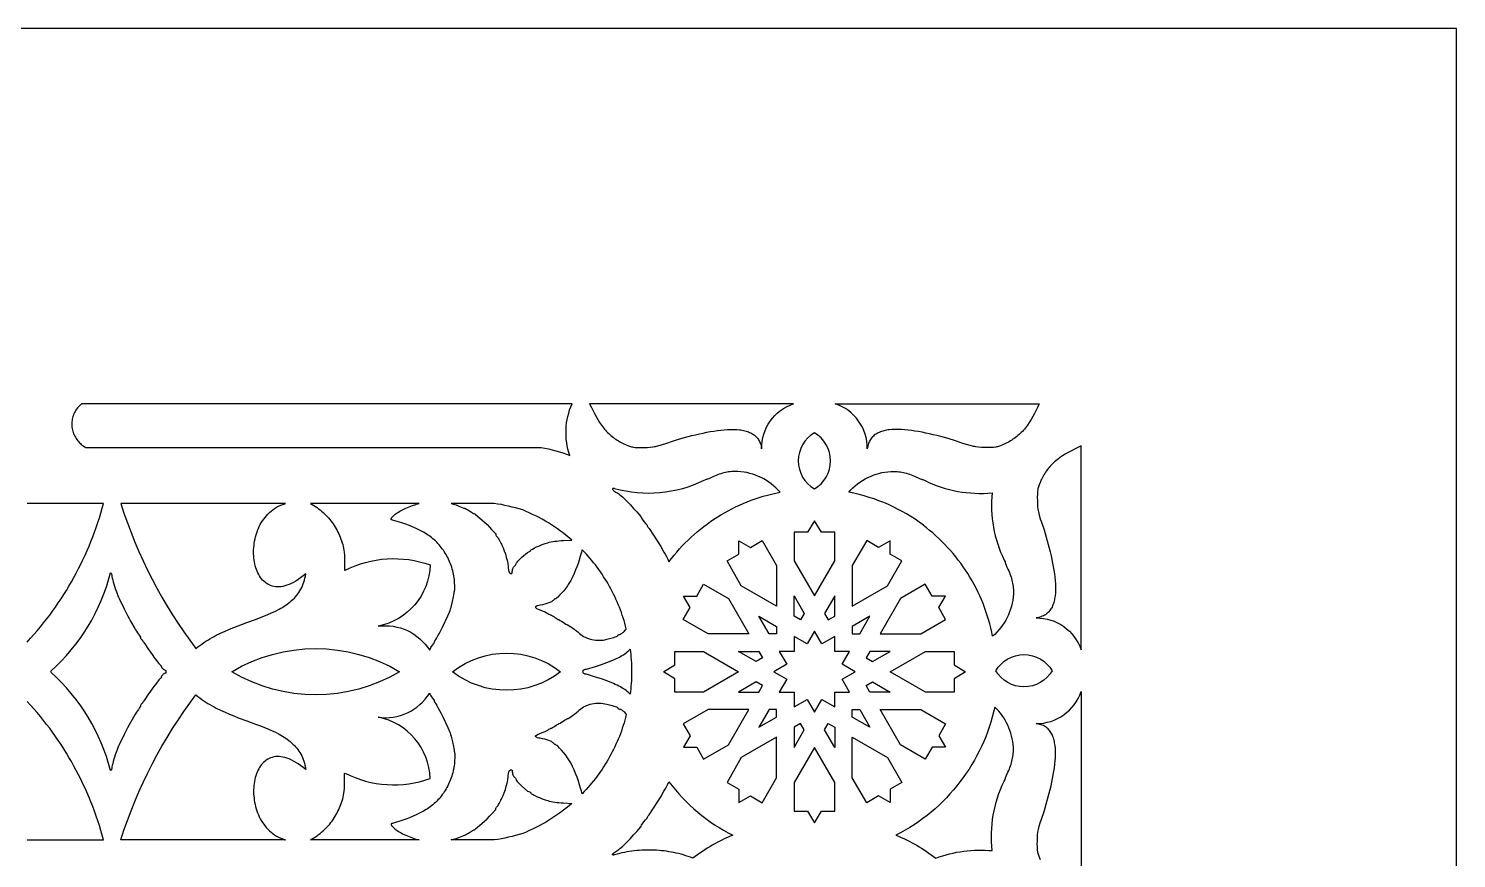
# Model space of a CAD drawing. Extents: x -580 to 993, y -400 to 388.
# Drawn here: x 313.7 to 580, y 232.7 to 387.5 of the extents above; entities that cross this region are included whole.
import ezdxf

# ---------------------------------------------------------------- set-up
doc = ezdxf.new("R2010")
doc.units = 0
doc.layers.add('LAYER_1', color=18, linetype='CONTINUOUS')

msp = doc.modelspace()

# ---------------------------------------------------------------- linework, layer by layer
at = {"layer": 'LAYER_1'}
for points in [[(-580, -387.5), (580, -387.5), (580, 387.5), (-580, 387.5)], [(323.56, 317.5), (323.35, 317.32), (323.15, 317.13), (322.97, 316.93), (322.79, 316.73), (322.64, 316.51), (322.49, 316.29), (322.36, 316.07), (322.24, 315.84), (322.13, 315.61), (322.04, 315.37), (321.96, 315.13), (321.89, 314.88), (321.84, 314.64), (321.79, 314.39), (321.77, 314.14), (321.75, 313.89), (321.75, 313.63), (321.76, 313.38), (321.78, 313.13), (321.82, 312.88), (321.86, 312.64), (321.92, 312.39), (322, 312.15), (322.08, 311.91), (322.18, 311.68), (322.29, 311.45), (322.41, 311.23), (322.55, 311.01), (322.7, 310.8), (322.85, 310.59), (323.03, 310.39), (323.21, 310.2), (323.37, 310.05), (323.52, 309.9), (323.68, 309.77), (323.84, 309.64), (324.1, 309.46), (324.21, 309.4), (324.32, 309.34), (409.31, 309.34), (409.99, 309.22), (410.67, 309.08), (411.35, 308.92), (412.02, 308.74), (412.68, 308.54), (413.34, 308.32), (413.99, 308.08), (414.63, 307.82), (414.45, 308.41), (414.29, 309.02), (414.16, 309.62), (414.06, 310.23), (413.98, 310.84), (413.94, 311.46), (413.92, 312.08), (413.93, 312.69), (413.98, 313.31), (414.04, 313.92), (414.14, 314.53), (414.27, 315.14), (414.42, 315.74), (414.6, 316.33), (414.81, 316.92), (415.05, 317.5)], [(480.57, 294.85), (479.81, 295.4), (479.04, 295.93), (478.24, 296.44), (477.43, 296.94), (476.61, 297.4), (475.77, 297.85), (474.92, 298.27), (474.05, 298.67), (473.17, 299.05), (472.28, 299.4), (471.37, 299.73), (470.46, 300.03), (469.53, 300.31), (468.58, 300.56), (467.63, 300.79), (466.67, 300.99), (467.04, 301.41), (467.44, 301.8), (467.86, 302.18), (468.29, 302.53), (468.75, 302.86), (469.21, 303.17), (469.69, 303.46), (470.19, 303.72), (470.7, 303.95), (471.22, 304.16), (471.75, 304.35), (472.29, 304.51), (472.84, 304.64), (473.39, 304.74), (473.96, 304.82), (474.53, 304.87), (474.82, 304.87), (475.11, 304.87), (475.4, 304.86), (475.69, 304.84), (475.98, 304.81), (476.27, 304.77), (476.56, 304.72), (476.85, 304.66), (477.14, 304.6), (477.43, 304.52), (477.72, 304.43), (478.01, 304.33), (478.31, 304.23), (478.6, 304.11), (478.89, 303.98), (479.18, 303.85), (479.59, 303.66), (479.96, 303.51), (480.24, 303.4), (480.34, 303.37), (480.4, 303.36), (480.47, 303.35), (480.57, 303.31), (480.88, 303.16), (481.61, 302.81), (482.36, 302.5), (483.12, 302.21), (483.88, 301.94), (484.65, 301.7), (485.43, 301.49), (486.21, 301.31), (487, 301.15), (487.79, 301.02), (488.58, 300.92), (489.38, 300.85), (490.18, 300.8), (490.98, 300.78), (491.79, 300.78), (492.59, 300.82), (493.39, 300.88), (493.32, 300.07), (493.29, 299.27), (493.28, 298.46), (493.3, 297.66), (493.34, 296.85), (493.42, 296.05), (493.52, 295.25), (493.65, 294.46), (493.8, 293.66), (493.99, 292.88), (494.2, 292.1), (494.44, 291.32), (494.7, 290.56), (494.99, 289.8), (495.31, 289.05), (495.66, 288.31), (495.81, 288), (495.85, 287.9), (495.86, 287.83), (495.87, 287.77), (495.9, 287.67), (496.01, 287.39), (496.16, 287.02), (496.35, 286.61), (496.49, 286.32), (496.61, 286.03), (496.73, 285.74), (496.83, 285.44), (496.93, 285.15), (497.02, 284.86), (497.1, 284.57), (497.16, 284.28), (497.22, 283.99), (497.27, 283.7), (497.31, 283.41), (497.34, 283.12), (497.36, 282.83), (497.37, 282.54), (497.37, 282.25), (497.37, 281.96), (497.32, 281.39), (497.24, 280.82), (497.14, 280.27), (497.01, 279.72), (496.85, 279.18), (496.66, 278.65), (496.45, 278.13), (496.22, 277.62), (495.96, 277.12), (495.67, 276.64), (495.36, 276.18), (495.03, 275.72), (494.68, 275.29), (494.3, 274.87), (493.91, 274.47), (493.49, 274.1), (493.33, 274.89), (493.15, 275.68), (492.95, 276.46), (492.73, 277.23), (492.5, 277.99), (492.25, 278.74), (491.99, 279.49), (491.7, 280.23), (491.4, 280.96), (491.09, 281.68), (490.75, 282.39), (490.41, 283.09), (490.04, 283.78), (489.67, 284.47), (489.27, 285.14), (488.86, 285.8), (488.44, 286.45), (488.01, 287.09), (487.55, 287.72), (487.09, 288.34), (486.61, 288.95), (486.12, 289.54), (485.62, 290.13), (485.1, 290.7), (484.57, 291.26), (484.03, 291.81), (483.47, 292.34), (482.91, 292.87), (482.33, 293.38), (481.74, 293.87), (481.14, 294.35), (480.53, 294.82)], [(392.51, 298.9), (392.96, 298.77), (393.44, 298.61), (393.96, 298.41), (394.55, 298.16), (394.88, 298.03), (395, 297.99), (395.07, 297.97), (395.17, 297.93), (395.36, 297.83), (395.62, 297.68), (395.92, 297.49), (396.48, 297.15), (396.66, 297.04), (396.75, 297), (396.78, 297), (396.83, 296.98), (396.91, 296.93), (397.02, 296.84), (398.22, 295.83), (398.69, 295.41), (399.19, 294.94), (399.66, 294.47), (400.05, 294.06), (400.82, 293.2), (400.82, 293.04), (400.84, 292.97), (400.88, 292.88), (400.95, 292.79), (401.04, 292.71), (401.14, 292.61), (401.25, 292.46), (401.35, 292.28), (401.45, 292.1), (401.63, 291.74), (401.78, 291.47), (401.88, 291.3), (401.98, 291.1), (402.09, 290.87), (402.19, 290.62), (402.41, 290.08), (402.61, 289.49), (402.79, 288.88), (402.94, 288.29), (403, 288), (403.05, 287.74), (403.09, 287.48), (403.12, 287.25), (403.16, 286.86), (403.22, 286.5), (403.28, 286.21), (403.31, 286.11), (403.33, 286.04), (403.4, 285.95), (403.48, 285.88), (403.56, 285.83), (403.65, 285.81), (403.73, 285.81), (403.77, 285.82), (403.8, 285.84), (403.83, 285.86), (403.85, 285.89), (403.87, 285.93), (403.87, 285.97), (403.89, 286.19), (403.92, 286.39), (403.96, 286.57), (404.01, 286.73), (404.06, 286.86), (404.12, 286.98), (404.19, 287.07), (404.27, 287.14), (404.38, 287.23), (404.47, 287.35), (404.55, 287.49), (404.6, 287.63), (404.64, 287.71), (404.71, 287.82), (404.82, 287.96), (404.96, 288.12), (405.3, 288.48), (405.69, 288.86), (406.71, 289.77), (407.01, 289.87), (407.13, 289.92), (407.23, 289.98), (407.3, 290.04), (407.32, 290.07), (407.32, 290.1), (407.33, 290.12), (407.34, 290.15), (407.41, 290.21), (407.51, 290.28), (407.64, 290.37), (408, 290.56), (408.44, 290.78), (408.95, 291), (409.48, 291.21), (410.01, 291.4), (410.5, 291.56), (410.81, 291.64), (411.13, 291.71), (411.47, 291.77), (411.82, 291.83), (412.19, 291.88), (412.58, 291.92), (413, 291.95), (413.44, 291.98), (415.02, 292.06), (414.5, 292.5), (413.97, 292.93), (413.44, 293.35), (412.9, 293.75), (412.35, 294.15), (411.79, 294.53), (411.22, 294.9), (410.65, 295.26), (410.07, 295.61), (409.49, 295.94), (408.89, 296.26), (408.3, 296.57), (407.69, 296.86), (407.08, 297.15), (406.47, 297.42), (405.84, 297.68), (405.18, 297.87), (404.52, 298.06), (403.85, 298.23), (403.19, 298.39), (402.53, 298.53), (401.86, 298.67), (401.19, 298.79), (400.52, 298.9)], [(460.25, 281.63), (464.05, 288.19), (464.05, 293.55), (461.56, 293.55), (460.25, 295.67), (458.95, 293.55), (456.46, 293.55), (456.46, 288.19)], [(453.19, 279.74), (446.62, 283.53), (443.95, 288.16), (446.15, 289.44), (446.15, 291.92), (448.31, 290.68), (450.51, 291.96), (453.19, 287.32)], [(467.32, 279.74), (473.88, 283.53), (476.56, 288.16), (474.35, 289.44), (474.35, 291.92), (472.2, 290.68), (470, 291.96), (467.32, 287.32)], [(416.92, 290.26), (416.85, 290.05), (416.78, 289.81), (416.63, 289.26), (416.45, 288.59), (416.23, 287.9), (415.99, 287.2), (415.72, 286.51), (415.43, 285.82), (415.12, 285.16), (414.8, 284.53), (414.47, 283.93), (414.35, 283.74), (414.22, 283.54), (413.88, 283.09), (413.5, 282.62), (413.11, 282.16), (412.72, 281.75), (412.38, 281.41), (412.23, 281.28), (412.11, 281.18), (412.01, 281.12), (411.97, 281.1), (411.94, 281.1), (411.86, 281.08), (411.78, 281.04), (411.71, 280.98), (411.65, 280.91), (411.6, 280.84), (411.53, 280.77), (411.43, 280.7), (411.32, 280.63), (411.19, 280.55), (411.05, 280.48), (410.72, 280.34), (410.35, 280.21), (409.94, 280.1), (409.52, 280), (409.1, 279.93), (408.83, 279.88), (408.59, 279.81), (408.49, 279.77), (408.4, 279.73), (408.33, 279.68), (408.29, 279.64), (408.25, 279.59), (408.23, 279.54), (408.24, 279.48), (408.28, 279.43), (408.34, 279.38), (408.43, 279.32), (408.73, 279.18), (409.25, 278.96), (409.49, 278.87), (409.67, 278.81), (409.84, 278.74), (410.06, 278.64), (410.29, 278.51), (410.5, 278.38), (410.7, 278.25), (410.89, 278.15), (411.04, 278.08), (411.1, 278.06), (411.14, 278.05), (411.18, 278.05), (411.24, 278.02), (411.41, 277.93), (411.63, 277.8), (411.86, 277.64), (412.1, 277.48), (412.3, 277.35), (412.47, 277.26), (412.52, 277.23), (412.56, 277.22), (412.6, 277.21), (412.66, 277.19), (412.85, 277.08), (413.11, 276.93), (413.39, 276.74), (413.67, 276.55), (413.91, 276.4), (414.1, 276.29), (414.16, 276.27), (414.19, 276.26), (414.24, 276.24), (414.32, 276.21), (414.54, 276.08), (414.83, 275.89), (415.16, 275.66), (415.52, 275.4), (415.87, 275.13), (416.19, 274.86), (416.45, 274.63), (416.68, 274.43), (416.93, 274.25), (417.19, 274.08), (417.48, 273.93), (417.77, 273.8), (418.09, 273.68), (418.41, 273.58), (418.74, 273.5), (419.08, 273.44), (419.42, 273.39), (419.78, 273.37), (420.13, 273.36), (420.48, 273.38), (420.84, 273.41), (421.19, 273.47), (421.54, 273.55), (422.51, 273.8), (422.86, 273.9), (423.12, 273.99), (423.31, 274.06), (423.44, 274.13), (423.52, 274.2), (423.56, 274.27), (423.58, 274.31), (423.61, 274.34), (423.7, 274.4), (423.8, 274.44), (423.92, 274.46), (423.98, 274.47), (424.07, 274.5), (424.16, 274.55), (424.27, 274.62), (424.39, 274.7), (424.5, 274.79), (424.62, 274.89), (424.74, 275), (425.02, 275.29), (425.11, 275.41), (425.17, 275.51), (425.04, 276.02), (424.9, 276.54), (424.74, 277.05), (424.58, 277.56), (424.42, 278.06), (424.24, 278.57), (424.06, 279.07), (423.87, 279.56), (423.67, 280.06), (423.46, 280.55), (423.24, 281.03), (423.02, 281.51), (422.78, 281.99), (422.54, 282.47), (422.3, 282.94), (422.04, 283.41), (421.78, 283.87), (421.51, 284.33), (421.23, 284.78), (420.94, 285.23), (420.65, 285.68), (420.35, 286.12), (420.04, 286.56), (419.72, 286.99), (419.4, 287.41), (419.06, 287.84), (418.73, 288.25), (418.38, 288.66), (418.03, 289.07), (417.67, 289.47), (417.3, 289.87)], [(444.23, 281.13), (448.02, 274.57), (440.44, 274.57), (435.8, 277.24), (437.08, 279.45), (435.83, 281.6), (438.32, 281.6), (439.59, 283.81)], [(476.28, 281.13), (472.49, 274.57), (480.07, 274.57), (484.71, 277.24), (483.43, 279.45), (484.68, 281.6), (482.19, 281.6), (480.91, 283.81)], [(457.67, 277.15), (456.46, 277.85), (456.46, 281.65), (458.36, 278.36)], [(462.84, 277.15), (464.05, 277.85), (464.05, 281.65), (462.15, 278.36)], [(453.19, 274.57), (451.8, 274.57), (449.9, 277.86), (453.19, 275.96)], [(467.32, 274.57), (468.71, 274.57), (470.61, 277.86), (467.32, 275.96)], [(460.25, 259.92), (461.64, 262.32), (464.05, 260.93), (464.05, 263.71), (466.82, 263.71), (465.43, 266.11), (467.84, 267.5), (465.43, 268.89), (466.82, 271.29), (464.05, 271.29), (464.05, 274.07), (461.64, 272.68), (460.25, 275.08), (458.87, 272.68), (456.46, 274.07), (456.46, 271.29), (453.69, 271.29), (455.08, 268.89), (452.67, 267.5), (455.08, 266.11), (453.69, 263.71), (456.46, 263.71), (456.46, 260.93), (458.87, 262.32)], [(417.08, 267.5), (417.1, 267.63), (417.12, 267.71), (417.14, 267.76), (417.17, 267.79), (417.25, 267.85), (417.35, 267.91), (417.45, 267.94), (417.55, 267.96), (417.77, 267.96), (419.42, 268.49), (420.54, 268.86), (421.52, 269.21), (422.37, 269.54), (422.76, 269.7), (423.12, 269.86), (423.46, 270.02), (423.78, 270.18), (424.08, 270.35), (424.36, 270.51), (424.62, 270.67), (424.87, 270.84), (425.11, 271.02), (425.34, 271.2), (425.65, 271.47), (425.78, 271.59), (425.89, 271.71), (425.95, 271.21), (426, 270.71), (426.04, 270.2), (426.08, 269.68), (426.11, 269.16), (426.13, 268.62), (426.14, 268.07), (426.15, 267.5), (426.14, 266.93), (426.13, 266.38), (426.11, 265.84), (426.08, 265.32), (426.04, 264.8), (426, 264.29), (425.95, 263.79), (425.89, 263.29), (425.78, 263.41), (425.65, 263.53), (425.34, 263.8), (425.11, 263.98), (424.87, 264.16), (424.62, 264.33), (424.36, 264.49), (424.08, 264.65), (423.78, 264.82), (423.46, 264.98), (423.12, 265.14), (422.76, 265.3), (422.37, 265.46), (421.52, 265.79), (420.54, 266.14), (419.42, 266.51), (417.77, 267.04), (417.55, 267.04), (417.45, 267.06), (417.35, 267.09), (417.25, 267.15), (417.17, 267.21), (417.14, 267.24), (417.12, 267.29), (417.1, 267.37)], [(432.08, 267.5), (434.21, 268.8), (434.2, 271.29), (439.56, 271.29), (446.12, 267.5), (439.56, 263.71), (434.2, 263.71), (434.21, 266.2)], [(450.6, 270.09), (449.4, 269.39), (446.11, 271.29), (449.91, 271.29)], [(469.91, 270.09), (471.11, 269.39), (474.4, 271.29), (470.6, 271.29)], [(474.38, 267.5), (480.95, 271.29), (486.31, 271.29), (486.3, 268.8), (488.42, 267.5), (486.3, 266.2), (486.31, 263.71), (480.95, 263.71)], [(450.6, 264.91), (449.4, 265.61), (446.11, 263.71), (449.91, 263.71)], [(469.91, 264.91), (471.11, 265.61), (474.4, 263.71), (470.6, 263.71)], [(416.92, 244.74), (416.85, 244.95), (416.78, 245.19), (416.63, 245.74), (416.45, 246.41), (416.23, 247.1), (415.99, 247.8), (415.72, 248.49), (415.43, 249.18), (415.12, 249.84), (414.8, 250.47), (414.47, 251.07), (414.35, 251.26), (414.22, 251.46), (413.88, 251.91), (413.5, 252.38), (413.11, 252.84), (412.72, 253.25), (412.38, 253.59), (412.23, 253.72), (412.11, 253.82), (412.01, 253.88), (411.97, 253.9), (411.94, 253.9), (411.86, 253.92), (411.78, 253.96), (411.71, 254.02), (411.65, 254.09), (411.6, 254.16), (411.53, 254.23), (411.43, 254.3), (411.32, 254.37), (411.19, 254.45), (411.05, 254.52), (410.72, 254.66), (410.35, 254.79), (409.94, 254.9), (409.52, 255), (409.1, 255.07), (408.83, 255.12), (408.59, 255.19), (408.49, 255.23), (408.4, 255.27), (408.33, 255.32), (408.29, 255.36), (408.25, 255.41), (408.23, 255.46), (408.24, 255.52), (408.28, 255.57), (408.34, 255.62), (408.43, 255.68), (408.73, 255.82), (409.25, 256.04), (409.49, 256.13), (409.67, 256.19), (409.84, 256.26), (410.06, 256.36), (410.29, 256.49), (410.5, 256.62), (410.7, 256.75), (410.89, 256.85), (411.04, 256.92), (411.1, 256.94), (411.14, 256.95), (411.18, 256.95), (411.24, 256.98), (411.41, 257.07), (411.63, 257.2), (411.86, 257.36), (412.1, 257.52), (412.3, 257.65), (412.47, 257.74), (412.52, 257.77), (412.56, 257.78), (412.6, 257.79), (412.66, 257.81), (412.85, 257.92), (413.11, 258.07), (413.39, 258.26), (413.67, 258.45), (413.91, 258.6), (414.1, 258.71), (414.16, 258.73), (414.19, 258.74), (414.24, 258.76), (414.32, 258.79), (414.54, 258.92), (414.83, 259.11), (415.16, 259.34), (415.52, 259.6), (415.87, 259.87), (416.19, 260.14), (416.45, 260.37), (416.68, 260.57), (416.93, 260.75), (417.19, 260.92), (417.48, 261.07), (417.77, 261.2), (418.09, 261.32), (418.41, 261.42), (418.74, 261.5), (419.08, 261.56), (419.42, 261.61), (419.78, 261.63), (420.13, 261.64), (420.48, 261.62), (420.84, 261.59), (421.19, 261.53), (421.54, 261.45), (422.51, 261.2), (422.86, 261.1), (423.12, 261.01), (423.31, 260.94), (423.44, 260.87), (423.52, 260.8), (423.56, 260.73), (423.58, 260.69), (423.61, 260.66), (423.7, 260.6), (423.8, 260.56), (423.92, 260.54), (423.98, 260.53), (424.07, 260.5), (424.16, 260.45), (424.27, 260.38), (424.39, 260.3), (424.5, 260.21), (424.62, 260.11), (424.74, 260), (425.02, 259.71), (425.11, 259.59), (425.17, 259.49), (425.04, 258.98), (424.9, 258.46), (424.74, 257.95), (424.58, 257.44), (424.42, 256.94), (424.24, 256.43), (424.06, 255.93), (423.87, 255.44), (423.67, 254.94), (423.46, 254.45), (423.24, 253.97), (423.02, 253.49), (422.78, 253.01), (422.54, 252.53), (422.3, 252.06), (422.04, 251.59), (421.78, 251.13), (421.51, 250.67), (421.23, 250.22), (420.94, 249.77), (420.65, 249.32), (420.35, 248.88), (420.04, 248.44), (419.72, 248.01), (419.4, 247.59), (419.06, 247.16), (418.73, 246.75), (418.38, 246.34), (418.03, 245.93), (417.67, 245.53), (417.3, 245.13)], [(444.23, 253.87), (448.02, 260.43), (440.44, 260.43), (435.8, 257.76), (437.08, 255.55), (435.83, 253.4), (438.32, 253.4), (439.59, 251.19)], [(453.19, 260.43), (451.8, 260.43), (449.9, 257.14), (453.19, 259.04)], [(467.32, 260.43), (468.71, 260.43), (470.61, 257.14), (467.32, 259.04)], [(476.28, 253.87), (472.49, 260.43), (480.07, 260.43), (484.71, 257.76), (483.43, 255.55), (484.68, 253.4), (482.19, 253.4), (480.91, 251.19)], [(457.67, 257.85), (456.46, 257.15), (456.46, 253.35), (458.36, 256.64)], [(462.84, 257.85), (464.05, 257.15), (464.05, 253.35), (462.15, 256.64)], [(453.19, 255.26), (446.62, 251.47), (443.95, 246.84), (446.15, 245.56), (446.15, 243.08), (448.31, 244.32), (450.51, 243.04), (453.19, 247.68)], [(460.25, 239.33), (461.56, 241.45), (464.05, 241.45), (464.05, 246.81), (460.25, 253.37), (456.46, 246.81), (456.46, 241.45), (458.95, 241.45)], [(467.32, 255.26), (473.88, 251.47), (476.56, 246.84), (474.35, 245.56), (474.35, 243.08), (472.2, 244.32), (470, 243.04), (467.32, 247.68)], [(392.51, 236.1), (392.96, 236.23), (393.44, 236.39), (393.96, 236.59), (394.55, 236.84), (394.88, 236.97), (395, 237.01), (395.07, 237.03), (395.17, 237.07), (395.36, 237.17), (395.62, 237.32), (395.92, 237.51), (396.48, 237.85), (396.66, 237.96), (396.75, 238), (396.78, 238), (396.83, 238.02), (396.91, 238.07), (397.02, 238.16), (398.22, 239.17), (398.69, 239.59), (399.19, 240.06), (399.66, 240.53), (400.05, 240.94), (400.82, 241.8), (400.82, 241.96), (400.84, 242.03), (400.88, 242.12), (400.95, 242.21), (401.04, 242.29), (401.14, 242.39), (401.25, 242.54), (401.35, 242.72), (401.45, 242.9), (401.63, 243.26), (401.78, 243.53), (401.88, 243.7), (401.98, 243.9), (402.09, 244.13), (402.19, 244.38), (402.41, 244.92), (402.61, 245.51), (402.79, 246.12), (402.94, 246.71), (403, 247), (403.05, 247.26), (403.09, 247.52), (403.12, 247.75), (403.16, 248.14), (403.22, 248.5), (403.28, 248.79), (403.31, 248.89), (403.33, 248.96), (403.4, 249.05), (403.48, 249.12), (403.56, 249.17), (403.65, 249.19), (403.73, 249.19), (403.77, 249.18), (403.8, 249.16), (403.83, 249.14), (403.85, 249.11), (403.87, 249.07), (403.87, 249.03), (403.89, 248.81), (403.92, 248.61), (403.96, 248.43), (404.01, 248.27), (404.06, 248.14), (404.12, 248.02), (404.19, 247.93), (404.27, 247.86), (404.38, 247.77), (404.47, 247.65), (404.55, 247.51), (404.6, 247.37), (404.64, 247.29), (404.71, 247.18), (404.82, 247.04), (404.96, 246.88), (405.3, 246.52), (405.69, 246.14), (406.71, 245.23), (407.01, 245.13), (407.13, 245.08), (407.23, 245.02), (407.3, 244.96), (407.32, 244.93), (407.32, 244.9), (407.33, 244.88), (407.34, 244.85), (407.41, 244.79), (407.51, 244.72), (407.64, 244.63), (408, 244.44), (408.44, 244.22), (408.95, 244), (409.48, 243.79), (410.01, 243.6), (410.5, 243.44), (410.81, 243.36), (411.13, 243.29), (411.47, 243.23), (411.82, 243.17), (412.19, 243.12), (412.58, 243.08), (413, 243.05), (413.44, 243.02), (415.02, 242.94), (414.5, 242.5), (413.97, 242.07), (413.44, 241.65), (412.9, 241.25), (412.35, 240.85), (411.79, 240.47), (411.22, 240.1), (410.65, 239.74), (410.07, 239.39), (409.49, 239.06), (408.89, 238.74), (408.3, 238.43), (407.69, 238.14), (407.08, 237.85), (406.47, 237.58), (405.84, 237.32), (405.18, 237.13), (404.52, 236.94), (403.85, 236.77), (403.19, 236.61), (402.53, 236.47), (401.86, 236.33), (401.19, 236.21), (400.52, 236.1)]]:
    msp.add_lwpolyline(points, close=True, dxfattribs=at)
for points in [[(418.32, 317.5), (418.37, 317.38), (418.68, 316.78), (419.21, 315.7), (419.52, 315.1), (419.84, 314.53), (420.17, 314), (420.53, 313.49), (420.71, 313.25), (420.89, 313.01), (421.08, 312.78), (421.28, 312.56), (421.47, 312.34), (421.68, 312.13), (421.88, 311.93), (422.09, 311.74), (422.31, 311.55), (422.53, 311.37), (422.76, 311.19), (422.99, 311.02), (423.22, 310.86), (423.46, 310.7), (423.7, 310.55), (423.95, 310.41), (424.21, 310.27), (424.47, 310.14), (424.73, 310.01), (425, 309.89), (425.56, 309.67), (426.14, 309.47), (426.27, 309.44), (426.43, 309.41), (426.84, 309.36), (427.34, 309.33), (427.9, 309.32), (428.49, 309.33), (429.08, 309.35), (429.64, 309.39), (430.14, 309.45), (430.36, 309.49), (430.61, 309.54), (431.23, 309.69), (431.9, 309.88), (432.56, 310.09), (433.97, 310.6), (435.33, 310.99), (436.71, 311.37), (437.41, 311.55), (438.1, 311.72), (438.79, 311.88), (439.48, 312.03), (440.16, 312.17), (440.83, 312.3), (441.5, 312.41), (442.15, 312.51), (442.79, 312.59), (443.42, 312.65), (444.03, 312.69), (444.63, 312.72), (445.2, 312.71), (445.76, 312.69), (446.29, 312.64), (446.55, 312.6), (446.8, 312.56), (447.04, 312.51), (447.28, 312.46), (447.51, 312.39), (447.74, 312.32), (447.95, 312.25), (448.16, 312.16), (448.37, 312.07), (448.56, 311.96), (448.74, 311.85), (448.92, 311.73), (449.09, 311.61), (449.25, 311.47), (449.4, 311.33), (449.54, 311.17), (449.67, 311.01), (449.8, 310.84), (449.91, 310.65), (450.01, 310.46), (450.1, 310.26), (450.18, 310.05), (450.25, 309.82), (450.31, 309.59), (450.36, 309.35), (450.4, 309.09, -0.324685), (456.36, 317.5)], [(502.19, 317.5), (502.14, 317.38), (501.83, 316.78), (501.3, 315.7), (500.99, 315.1), (500.67, 314.53), (500.33, 314), (499.98, 313.49), (499.8, 313.25), (499.62, 313.01), (499.43, 312.78), (499.23, 312.56), (499.04, 312.34), (498.83, 312.13), (498.63, 311.93), (498.42, 311.74), (498.2, 311.55), (497.98, 311.37), (497.75, 311.19), (497.52, 311.02), (497.29, 310.86), (497.05, 310.7), (496.81, 310.55), (496.56, 310.41), (496.3, 310.27), (496.04, 310.14), (495.78, 310.01), (495.5, 309.89), (494.95, 309.67), (494.37, 309.47), (494.24, 309.44), (494.08, 309.41), (493.67, 309.36), (493.17, 309.33), (492.61, 309.32), (492.02, 309.33), (491.43, 309.35), (490.87, 309.39), (490.37, 309.45), (490.15, 309.49), (489.9, 309.54), (489.28, 309.69), (488.61, 309.88), (487.95, 310.09), (486.54, 310.6), (485.17, 310.99), (483.8, 311.37), (483.1, 311.55), (482.41, 311.72), (481.72, 311.88), (481.03, 312.03), (480.35, 312.17), (479.68, 312.3), (479.01, 312.41), (478.36, 312.51), (477.72, 312.59), (477.09, 312.65), (476.48, 312.69), (475.88, 312.72), (475.31, 312.71), (474.75, 312.69), (474.22, 312.64), (473.96, 312.6), (473.71, 312.56), (473.46, 312.51), (473.23, 312.46), (473, 312.39), (472.77, 312.32), (472.55, 312.25), (472.35, 312.16), (472.14, 312.07), (471.95, 311.96), (471.77, 311.85), (471.59, 311.73), (471.42, 311.61), (471.26, 311.47), (471.11, 311.33), (470.97, 311.17), (470.84, 311.01), (470.71, 310.84), (470.6, 310.65), (470.5, 310.46), (470.41, 310.26), (470.33, 310.05), (470.25, 309.82), (470.19, 309.59), (470.15, 309.35), (470.11, 309.09, 0.324685), (464.15, 317.5)], [(460.25, 301.6, 0.573187), (460.25, 312.08, 0.573187)], [(510, 309.62), (509.88, 309.57), (509.28, 309.26), (508.2, 308.73), (507.6, 308.42), (507.03, 308.1), (506.5, 307.76), (505.99, 307.41), (505.75, 307.23), (505.51, 307.05), (505.28, 306.86), (505.06, 306.66), (504.84, 306.47), (504.64, 306.26), (504.43, 306.06), (504.24, 305.85), (504.05, 305.63), (503.87, 305.41), (503.69, 305.18), (503.52, 304.95), (503.36, 304.72), (503.2, 304.48), (503.05, 304.24), (502.91, 303.99), (502.77, 303.73), (502.64, 303.47), (502.51, 303.21), (502.39, 302.93), (502.17, 302.38), (501.97, 301.8), (501.94, 301.67), (501.91, 301.51), (501.86, 301.1), (501.83, 300.6), (501.82, 300.04), (501.83, 299.45), (501.85, 298.86), (501.89, 298.3), (501.95, 297.8), (501.99, 297.58), (502.04, 297.33), (502.19, 296.71), (502.38, 296.04), (502.59, 295.38), (503.1, 293.97), (503.49, 292.6), (503.87, 291.22), (504.05, 290.53), (504.22, 289.84), (504.38, 289.15), (504.53, 288.46), (504.67, 287.78), (504.8, 287.11), (504.91, 286.44), (505.01, 285.79), (505.09, 285.15), (505.15, 284.52), (505.19, 283.91), (505.22, 283.31), (505.21, 282.74), (505.19, 282.18), (505.14, 281.65), (505.1, 281.39), (505.06, 281.14), (505.01, 280.89), (504.96, 280.66), (504.89, 280.43), (504.82, 280.2), (504.75, 279.98), (504.66, 279.78), (504.57, 279.57), (504.46, 279.38), (504.35, 279.2), (504.23, 279.02), (504.11, 278.85), (503.97, 278.69), (503.83, 278.54), (503.67, 278.4), (503.51, 278.27), (503.34, 278.14), (503.15, 278.03), (502.96, 277.93), (502.76, 277.84), (502.55, 277.76), (502.32, 277.68), (502.09, 277.62), (501.85, 277.58), (501.59, 277.54, -0.324685), (510, 271.58)], [(445.98, 304.87), (445.69, 304.87), (445.4, 304.87), (445.11, 304.86), (444.82, 304.84), (444.53, 304.81), (444.24, 304.77), (443.95, 304.72), (443.66, 304.66), (443.37, 304.6), (443.08, 304.52), (442.79, 304.43), (442.49, 304.33), (442.2, 304.23), (441.91, 304.11), (441.62, 303.98), (441.33, 303.85), (440.92, 303.66), (440.55, 303.51), (440.27, 303.4), (440.17, 303.37), (440.11, 303.36), (440.04, 303.35), (439.94, 303.31), (439.63, 303.16, -0.18375), (422.99, 301.65), (422.98, 301.66), (422.92, 301.68), (422.85, 301.69), (422.78, 301.7), (422.72, 301.7), (422.67, 301.69), (422.63, 301.67), (422.61, 301.65), (422.6, 301.62), (422.6, 301.58), (422.61, 301.54), (422.64, 301.49), (422.73, 301.39), (422.86, 301.27), (423.03, 301.15), (423.24, 301.02), (423.41, 300.92), (423.59, 300.8), (423.77, 300.67), (423.97, 300.51), (424.44, 300.1), (425.06, 299.52), (425.39, 299.18), (425.92, 298.61), (426.53, 297.94), (427.1, 297.3), (427.86, 296.43), (427.93, 296.26), (428, 296.14), (428.11, 295.96), (428.42, 295.54), (428.74, 295.15), (428.86, 295.01), (428.93, 294.95), (428.97, 294.92), (429.01, 294.88), (429.03, 294.83), (429.04, 294.78), (429.05, 294.71), (429.1, 294.62), (429.17, 294.51), (429.26, 294.41), (429.42, 294.21), (429.68, 293.83), (430.01, 293.34), (430.38, 292.79), (431.59, 290.85), (432.19, 289.81), (432.4, 289.43), (432.65, 288.97), (432.89, 288.48), (433.12, 288.03), (433.58, 288.64), (434.07, 289.24), (434.56, 289.83), (435.07, 290.41), (435.6, 290.97), (436.13, 291.53), (436.68, 292.07), (437.24, 292.6), (437.81, 293.12), (438.4, 293.62), (438.99, 294.11), (439.6, 294.59), (440.22, 295.05), (440.85, 295.51), (441.49, 295.94), (442.14, 296.36), (442.8, 296.77), (443.47, 297.17), (444.16, 297.54), (444.85, 297.91), (445.55, 298.25), (446.26, 298.59), (446.98, 298.9), (447.71, 299.2), (448.45, 299.49), (449.19, 299.75), (449.95, 300), (450.71, 300.23), (451.48, 300.45), (452.26, 300.65), (453.05, 300.83), (453.84, 300.99), (453.46, 301.41), (453.07, 301.8), (452.65, 302.18), (452.21, 302.53), (451.76, 302.86), (451.3, 303.17), (450.82, 303.46), (450.32, 303.72), (449.81, 303.95), (449.29, 304.16), (448.76, 304.35), (448.22, 304.51), (447.67, 304.64), (447.12, 304.74), (446.55, 304.82)], [(330.88, 298.9, 0.085454), (344.89, 271.82), (345.25, 272.11), (345.62, 272.39), (345.99, 272.66), (346.36, 272.92), (346.74, 273.17), (347.13, 273.41), (347.51, 273.64), (347.91, 273.87), (348.3, 274.08), (348.7, 274.29), (349.5, 274.69), (350.32, 275.07), (351.13, 275.42), (351.95, 275.76), (352.77, 276.08), (354.4, 276.68), (356, 277.27), (356.78, 277.56), (357.55, 277.86), (358.29, 278.16), (359.01, 278.48), (359.71, 278.8), (360.39, 279.15), (360.71, 279.33), (361.03, 279.51), (361.34, 279.7), (361.64, 279.9), (361.93, 280.11), (362.21, 280.32), (362.49, 280.53), (362.75, 280.76), (363, 280.99), (363.25, 281.24), (363.48, 281.49), (363.7, 281.75), (363.91, 282.02), (364.11, 282.3), (364.3, 282.59), (364.47, 282.89), (364.63, 283.21), (364.78, 283.53), (364.91, 283.87), (365.03, 284.22), (365.14, 284.58), (365.23, 284.96), (365.31, 285.35), (365.37, 285.75), (364.89, 285.36), (364.43, 285.01), (363.97, 284.7), (363.53, 284.42), (363.1, 284.17), (362.68, 283.96), (362.27, 283.78), (361.87, 283.63), (361.49, 283.51), (361.11, 283.42), (360.75, 283.36), (360.4, 283.33), (360.06, 283.33), (359.73, 283.35), (359.42, 283.4), (359.11, 283.48), (358.82, 283.57), (358.54, 283.69), (358.28, 283.83), (358.02, 284), (357.78, 284.18), (357.55, 284.38), (357.34, 284.6), (357.13, 284.84), (356.94, 285.09), (356.76, 285.36), (356.6, 285.65), (356.45, 285.94), (356.31, 286.26), (356.18, 286.58), (356.07, 286.91), (355.97, 287.26), (355.88, 287.61), (355.81, 287.97), (355.75, 288.34), (355.71, 288.72), (355.68, 289.1), (355.66, 289.49), (355.65, 289.88), (355.66, 290.28), (355.69, 290.68), (355.73, 291.07), (355.78, 291.47), (355.84, 291.87), (355.92, 292.27), (356.02, 292.66), (356.13, 293.06), (356.25, 293.44), (356.39, 293.83), (356.55, 294.2), (356.71, 294.57), (356.9, 294.94), (357.09, 295.29), (357.31, 295.64), (357.53, 295.97), (357.78, 296.29), (358.04, 296.6), (358.31, 296.9), (358.6, 297.19), (358.9, 297.46), (359.22, 297.71), (359.56, 297.95), (359.91, 298.17), (360.28, 298.37), (360.7, 298.55), (360.9, 298.63), (361.09, 298.69), (361.24, 298.74), (361.38, 298.79), (361.49, 298.85), (361.58, 298.9)], [(366.26, 298.9), (366.58, 298.71), (366.89, 298.52), (367.2, 298.32), (367.49, 298.12), (367.78, 297.9), (368.07, 297.68), (368.34, 297.45), (368.61, 297.21), (368.87, 296.97), (369.13, 296.71), (369.37, 296.46), (369.61, 296.19), (369.84, 295.92), (370.06, 295.64), (370.28, 295.36), (370.48, 295.07), (370.68, 294.78), (370.87, 294.48), (371.05, 294.17), (371.22, 293.86), (371.39, 293.55), (371.54, 293.23), (371.69, 292.91), (371.82, 292.58), (371.95, 292.25), (372.07, 291.91), (372.18, 291.57), (372.27, 291.23), (372.36, 290.88), (372.44, 290.53), (372.51, 290.18), (372.57, 289.83), (372.6, 289.17), (372.62, 288.42), (372.63, 286.47), (372.73, 286.43, -0.206363), (388.57, 287.43, -0.352857), (378.86, 276, -0.294017), (388.5, 271.49), (388.52, 271.58), (388.55, 271.67), (388.63, 271.84), (388.73, 272.02), (388.86, 272.18), (389.04, 272.44), (389.2, 272.67), (389.3, 272.85), (389.33, 272.91), (389.34, 272.94), (389.35, 272.98), (389.38, 273.05), (389.47, 273.25), (389.62, 273.5), (389.8, 273.8), (390.03, 274.19), (390.32, 274.72), (390.63, 275.32), (390.93, 275.91), (391.88, 277.92), (392.18, 278.63), (392.3, 278.92), (392.4, 279.21), (392.48, 279.5), (392.57, 279.82), (392.75, 280.61), (392.92, 281.46), (392.99, 281.84), (393.03, 282.13), (393.07, 282.35), (393.1, 282.54), (393.14, 282.68), (393.16, 282.75), (393.17, 282.79), (393.18, 282.87), (393.19, 283.16), (393.18, 283.56), (393.15, 284.04), (393.13, 284.38), (393.1, 284.71), (393.05, 285.04), (393, 285.37), (392.94, 285.7), (392.87, 286.02), (392.8, 286.34), (392.71, 286.66), (392.61, 286.98), (392.51, 287.29), (392.4, 287.6), (392.28, 287.9), (392.15, 288.2), (392.02, 288.5), (391.87, 288.79), (391.72, 289.08), (391.56, 289.36), (391.39, 289.64), (391.22, 289.91), (391.04, 290.18), (390.85, 290.44), (390.65, 290.7), (390.45, 290.95), (390.24, 291.19), (390.02, 291.43), (389.8, 291.66), (389.57, 291.89), (389.33, 292.1), (389.09, 292.32), (388.84, 292.52), (388.58, 292.72), (388.32, 292.91), (388.09, 293.06), (387.85, 293.22), (387.31, 293.53), (386.72, 293.85), (386.08, 294.16), (385.41, 294.47), (384.72, 294.76), (384.02, 295.03), (383.32, 295.27), (381.56, 295.8), (381.48, 295.81), (381.42, 295.83), (381.37, 295.86), (381.34, 295.9), (381.33, 295.94), (381.32, 296), (381.33, 296.06), (381.36, 296.13), (381.4, 296.2), (381.45, 296.28), (381.6, 296.46), (381.8, 296.66), (382.04, 296.87), (382.23, 297.01), (382.43, 297.15), (382.66, 297.29), (382.91, 297.44), (383.17, 297.58), (383.45, 297.72), (384.04, 298), (384.67, 298.27), (385.3, 298.51), (385.94, 298.72), (386.25, 298.81), (386.56, 298.9)], [(317.86, 267.5), (317.88, 267.62), (317.88, 267.64, 0.148286), (328.97, 285.94), (329.01, 285.93), (329.05, 285.9), (329.09, 285.85), (329.12, 285.78), (329.16, 285.69), (329.19, 285.57), (329.22, 285.44), (329.24, 285.28), (329.29, 284.98), (329.37, 284.63), (329.46, 284.24), (329.58, 283.84), (329.7, 283.43), (329.83, 283.04), (329.96, 282.69), (330.08, 282.39), (330.22, 282.05), (330.26, 281.92), (330.28, 281.84), (330.3, 281.75), (330.36, 281.59), (330.44, 281.39), (330.55, 281.17), (331.5, 279.23), (331.8, 278.62), (332.13, 277.99), (332.44, 277.41), (332.7, 276.95), (333.49, 275.56), (333.63, 275.33), (333.8, 275.06), (333.99, 274.78), (334.17, 274.53), (334.32, 274.31), (334.45, 274.11), (334.54, 273.95), (334.56, 273.89), (334.57, 273.85), (334.58, 273.78), (334.63, 273.68), (334.71, 273.57), (334.8, 273.46), (335, 273.21), (335.1, 273.07), (335.18, 272.95), (335.47, 272.51), (335.95, 271.81), (336.43, 271.12), (336.71, 270.69), (336.84, 270.5), (337.03, 270.23), (337.51, 269.61), (337.98, 269.04), (338.16, 268.84), (338.27, 268.74), (338.33, 268.69), (338.39, 268.62), (338.43, 268.54), (338.44, 268.46), (338.44, 268.42), (338.46, 268.38), (338.51, 268.28), (338.59, 268.18), (338.7, 268.08), (338.81, 267.98), (338.93, 267.9), (339.06, 267.84), (339.17, 267.8), (339.24, 267.77), (339.27, 267.75), (339.29, 267.73), (339.3, 267.69), (339.3, 267.64), (339.29, 267.5), (339.3, 267.36), (339.3, 267.31), (339.29, 267.27), (339.27, 267.25), (339.24, 267.23), (339.17, 267.2), (339.06, 267.16), (338.93, 267.1), (338.81, 267.02), (338.7, 266.92), (338.59, 266.82), (338.51, 266.72), (338.46, 266.62), (338.44, 266.58), (338.44, 266.54), (338.43, 266.46), (338.39, 266.38), (338.33, 266.31), (338.27, 266.26), (338.16, 266.16), (337.98, 265.96), (337.51, 265.39), (337.03, 264.77), (336.84, 264.5), (336.71, 264.31), (336.43, 263.88), (335.95, 263.19), (335.47, 262.49), (335.18, 262.05), (335.1, 261.93), (335, 261.79), (334.9, 261.65), (334.8, 261.54), (334.71, 261.43), (334.63, 261.32), (334.58, 261.22), (334.57, 261.15), (334.56, 261.11), (334.54, 261.05), (334.45, 260.89), (334.32, 260.69), (334.17, 260.47), (333.99, 260.22), (333.8, 259.94), (333.63, 259.67), (333.49, 259.44), (332.7, 258.05), (332.44, 257.59), (332.13, 257.01), (331.8, 256.38), (331.5, 255.77), (330.55, 253.83), (330.44, 253.61), (330.36, 253.41), (330.3, 253.25), (330.28, 253.16), (330.26, 253.08), (330.22, 252.95), (330.16, 252.79), (330.08, 252.61), (329.96, 252.31), (329.83, 251.96), (329.7, 251.57), (329.58, 251.16), (329.46, 250.76), (329.37, 250.37), (329.29, 250.02), (329.24, 249.72), (329.19, 249.43), (329.16, 249.31), (329.12, 249.22), (329.09, 249.15), (329.05, 249.1), (329.01, 249.07), (328.97, 249.06, 0.148286), (317.88, 267.36), (317.88, 267.38)], [(351.59, 267.5, -0.275269), (382.87, 267.5, -0.275269)], [(392.76, 267.5, -0.344191), (412.9, 267.5, -0.344191)], [(494.1, 267.68, -0.573187), (504.58, 267.68, -0.573187)], [(330.88, 236.1, -0.085454), (344.89, 263.18), (345.25, 262.89), (345.62, 262.61), (345.99, 262.34), (346.36, 262.08), (346.74, 261.83), (347.13, 261.59), (347.51, 261.36), (347.91, 261.13), (348.3, 260.92), (348.7, 260.71), (349.5, 260.31), (350.32, 259.93), (351.13, 259.58), (351.95, 259.24), (352.77, 258.92), (354.4, 258.32), (356, 257.73), (356.78, 257.44), (357.55, 257.14), (358.29, 256.84), (359.01, 256.52), (359.71, 256.2), (360.39, 255.85), (360.71, 255.67), (361.03, 255.49), (361.34, 255.3), (361.64, 255.1), (361.93, 254.89), (362.21, 254.68), (362.49, 254.47), (362.75, 254.24), (363, 254.01), (363.25, 253.76), (363.48, 253.51), (363.7, 253.25), (363.91, 252.98), (364.11, 252.7), (364.3, 252.41), (364.47, 252.11), (364.63, 251.79), (364.78, 251.47), (364.91, 251.13), (365.03, 250.78), (365.14, 250.42), (365.23, 250.04), (365.31, 249.65), (365.37, 249.25), (364.89, 249.64), (364.43, 249.99), (363.97, 250.3), (363.53, 250.58), (363.1, 250.83), (362.68, 251.04), (362.27, 251.22), (361.87, 251.37), (361.49, 251.49), (361.11, 251.58), (360.75, 251.64), (360.4, 251.67), (360.06, 251.67), (359.73, 251.65), (359.42, 251.6), (359.11, 251.52), (358.82, 251.43), (358.54, 251.31), (358.28, 251.17), (358.02, 251), (357.78, 250.82), (357.55, 250.62), (357.34, 250.4), (357.13, 250.16), (356.94, 249.91), (356.76, 249.64), (356.6, 249.35), (356.45, 249.06), (356.31, 248.74), (356.18, 248.42), (356.07, 248.09), (355.97, 247.74), (355.88, 247.39), (355.81, 247.03), (355.75, 246.66), (355.71, 246.28), (355.68, 245.9), (355.66, 245.51), (355.65, 245.12), (355.66, 244.72), (355.69, 244.32), (355.73, 243.93), (355.78, 243.53), (355.84, 243.13), (355.92, 242.73), (356.02, 242.34), (356.13, 241.94), (356.25, 241.56), (356.39, 241.17), (356.55, 240.8), (356.71, 240.43), (356.9, 240.06), (357.09, 239.71), (357.31, 239.36), (357.53, 239.03), (357.78, 238.71), (358.04, 238.4), (358.31, 238.1), (358.6, 237.81), (358.9, 237.54), (359.22, 237.29), (359.56, 237.05), (359.91, 236.83), (360.28, 236.63), (360.7, 236.45), (360.9, 236.37), (361.09, 236.31), (361.24, 236.26), (361.38, 236.21), (361.49, 236.15), (361.58, 236.1)], [(366.26, 236.1), (366.58, 236.29), (366.89, 236.48), (367.2, 236.68), (367.49, 236.88), (367.78, 237.1), (368.07, 237.32), (368.34, 237.55), (368.61, 237.79), (368.87, 238.03), (369.13, 238.29), (369.37, 238.54), (369.61, 238.81), (369.84, 239.08), (370.06, 239.36), (370.28, 239.64), (370.48, 239.93), (370.68, 240.22), (370.87, 240.52), (371.05, 240.83), (371.22, 241.14), (371.39, 241.45), (371.54, 241.77), (371.69, 242.09), (371.82, 242.42), (371.95, 242.75), (372.07, 243.09), (372.18, 243.43), (372.27, 243.77), (372.36, 244.12), (372.44, 244.47), (372.51, 244.82), (372.57, 245.17), (372.6, 245.83), (372.62, 246.58), (372.63, 248.53), (372.73, 248.57, 0.206363), (388.57, 247.57, 0.352857), (378.86, 259, 0.294017), (388.5, 263.51), (388.52, 263.42), (388.55, 263.33), (388.63, 263.16), (388.73, 262.98), (388.86, 262.82), (389.04, 262.56), (389.2, 262.33), (389.3, 262.15), (389.33, 262.09), (389.34, 262.06), (389.35, 262.02), (389.38, 261.95), (389.47, 261.75), (389.62, 261.5), (389.8, 261.2), (390.03, 260.81), (390.32, 260.28), (390.63, 259.68), (390.93, 259.09), (391.88, 257.08), (392.18, 256.37), (392.3, 256.08), (392.4, 255.79), (392.48, 255.5), (392.57, 255.18), (392.75, 254.39), (392.92, 253.54), (392.99, 253.16), (393.03, 252.87), (393.07, 252.65), (393.1, 252.46), (393.14, 252.32), (393.16, 252.25), (393.17, 252.21), (393.18, 252.13), (393.19, 251.84), (393.18, 251.44), (393.15, 250.96), (393.13, 250.62), (393.1, 250.29), (393.05, 249.96), (393, 249.63), (392.94, 249.3), (392.87, 248.98), (392.8, 248.66), (392.71, 248.34), (392.61, 248.02), (392.51, 247.71), (392.4, 247.4), (392.28, 247.1), (392.15, 246.8), (392.02, 246.5), (391.87, 246.21), (391.72, 245.92), (391.56, 245.64), (391.39, 245.36), (391.22, 245.09), (391.04, 244.82), (390.85, 244.56), (390.65, 244.3), (390.45, 244.05), (390.24, 243.81), (390.02, 243.57), (389.8, 243.34), (389.57, 243.11), (389.33, 242.9), (389.09, 242.68), (388.84, 242.48), (388.58, 242.28), (388.32, 242.09), (388.09, 241.94), (387.85, 241.78), (387.31, 241.47), (386.72, 241.15), (386.08, 240.84), (385.41, 240.53), (384.72, 240.24), (384.02, 239.97), (383.32, 239.73), (381.56, 239.2), (381.48, 239.19), (381.42, 239.17), (381.37, 239.14), (381.34, 239.1), (381.33, 239.06), (381.32, 239), (381.33, 238.94), (381.36, 238.87), (381.4, 238.8), (381.45, 238.72), (381.6, 238.54), (381.8, 238.34), (382.04, 238.13), (382.23, 237.99), (382.43, 237.85), (382.66, 237.71), (382.91, 237.56), (383.17, 237.42), (383.45, 237.28), (384.04, 237), (384.67, 236.73), (385.3, 236.49), (385.94, 236.28), (386.25, 236.19), (386.56, 236.1)]]:
    msp.add_lwpolyline(points, format="xyb", close=True, dxfattribs=at)
for points in [[(313.44, 273.04), (314.07, 273.73), (314.69, 274.43), (315.3, 275.14), (315.89, 275.86), (316.48, 276.59), (317.05, 277.32), (317.62, 278.06), (318.17, 278.81), (318.7, 279.57), (319.23, 280.34), (319.75, 281.11), (320.25, 281.9), (320.74, 282.68), (321.22, 283.48), (321.69, 284.28), (322.14, 285.1), (322.58, 285.91), (323.01, 286.74), (323.43, 287.57), (323.83, 288.4), (324.22, 289.25), (324.6, 290.1), (324.97, 290.95), (325.32, 291.81), (325.66, 292.68), (325.98, 293.55), (326.3, 294.43), (326.6, 295.31), (326.88, 296.2), (327.16, 297.1), (327.42, 297.99), (327.66, 298.9), (313.44, 298.9)], [(313.44, 236.1), (327.66, 236.1), (327.42, 237.01), (327.16, 237.9), (326.88, 238.8), (326.6, 239.69), (326.3, 240.57), (325.98, 241.45), (325.66, 242.32), (325.32, 243.19), (324.97, 244.05), (324.6, 244.9), (324.22, 245.75), (323.83, 246.6), (323.43, 247.43), (323.01, 248.26), (322.58, 249.09), (322.14, 249.9), (321.69, 250.72), (321.22, 251.52), (320.74, 252.32), (320.25, 253.1), (319.75, 253.89), (319.23, 254.66), (318.7, 255.43), (318.17, 256.19), (317.62, 256.94), (317.05, 257.68), (316.48, 258.41), (315.89, 259.14), (315.3, 259.86), (314.69, 260.57), (314.07, 261.27), (313.44, 261.96)], [(482.91, 232.72), (483.55, 232.95), (484.18, 233.16), (484.83, 233.35), (485.47, 233.52), (486.12, 233.67), (486.78, 233.81), (487.43, 233.92), (488.09, 234.02), (488.76, 234.1), (489.42, 234.16), (490.09, 234.2), (490.75, 234.22), (491.42, 234.22), (492.09, 234.2), (492.76, 234.17), (493.43, 234.11), (493.35, 234.94), (493.3, 235.77), (493.28, 236.6), (493.29, 237.43), (493.33, 238.26), (493.39, 239.08), (493.49, 239.91), (493.62, 240.73), (493.77, 241.54), (493.95, 242.35), (494.17, 243.16), (494.41, 243.96), (494.68, 244.75), (494.98, 245.53), (495.3, 246.3), (495.48, 246.68), (495.66, 247.06), (495.81, 247.37), (495.85, 247.47), (495.86, 247.54), (495.87, 247.6), (495.9, 247.7), (496.01, 247.98), (496.16, 248.35), (496.35, 248.76), (496.49, 249.05), (496.61, 249.34), (496.73, 249.63), (496.83, 249.92), (496.93, 250.22), (497.02, 250.51), (497.1, 250.8), (497.16, 251.09), (497.22, 251.38), (497.27, 251.67), (497.31, 251.96), (497.34, 252.25), (497.36, 252.54), (497.37, 252.83), (497.37, 253.12), (497.37, 253.41), (497.32, 253.95), (497.25, 254.48), (497.16, 255), (497.04, 255.52), (496.9, 256.03), (496.73, 256.54), (496.54, 257.03), (496.33, 257.51), (496.1, 257.98), (495.85, 258.44), (495.57, 258.89), (495.27, 259.32), (494.96, 259.74), (494.62, 260.15), (494.27, 260.54), (493.89, 260.91), (493.68, 259.96), (493.43, 259.02), (493.17, 258.09), (492.87, 257.17), (492.55, 256.25), (492.2, 255.35), (491.83, 254.45), (491.44, 253.57), (491.01, 252.7), (490.57, 251.84), (490.1, 250.99), (489.61, 250.16), (489.09, 249.34), (488.55, 248.54), (487.98, 247.75), (487.39, 246.97), (486.8, 246.2), (486.18, 245.44), (485.54, 244.7), (484.87, 243.98), (484.19, 243.28), (483.49, 242.6), (482.77, 241.94), (482.03, 241.3), (481.27, 240.69), (480.49, 240.09), (479.69, 239.51), (478.88, 238.96), (478.04, 238.43), (477.2, 237.93), (476.33, 237.45), (475.45, 236.99)], [(437.59, 232.72), (437.16, 232.88), (436.72, 233.03), (436.27, 233.17), (435.83, 233.31), (435.38, 233.43), (434.93, 233.55), (434.48, 233.65), (434.03, 233.75), (433.57, 233.84), (433.12, 233.92), (432.66, 233.99), (432.2, 234.05), (431.74, 234.1), (431.28, 234.14), (430.82, 234.18), (430.36, 234.2), (429.89, 234.22), (429.43, 234.22), (428.97, 234.22), (428.51, 234.21), (428.04, 234.19), (427.58, 234.16), (427.12, 234.12), (426.66, 234.07), (426.19, 234.01), (425.73, 233.95), (425.27, 233.87), (424.82, 233.79), (424.36, 233.69), (423.9, 233.59), (423.45, 233.48), (422.99, 233.35), (422.98, 233.34), (422.92, 233.32), (422.85, 233.31), (422.78, 233.3), (422.72, 233.3), (422.67, 233.31), (422.63, 233.33), (422.61, 233.35), (422.6, 233.38), (422.6, 233.42), (422.61, 233.46), (422.64, 233.51), (422.73, 233.61), (422.86, 233.73), (423.03, 233.85), (423.24, 233.98), (423.41, 234.08), (423.59, 234.2), (423.77, 234.33), (423.97, 234.49), (424.44, 234.9), (425.06, 235.48), (425.39, 235.82), (425.92, 236.39), (426.53, 237.06), (427.1, 237.7), (427.86, 238.57), (427.93, 238.74), (428, 238.86), (428.11, 239.04), (428.42, 239.46), (428.74, 239.85), (428.86, 239.99), (428.93, 240.05), (428.97, 240.08), (429.01, 240.12), (429.03, 240.17), (429.04, 240.22), (429.05, 240.29), (429.1, 240.38), (429.17, 240.49), (429.26, 240.59), (429.42, 240.79), (429.68, 241.17), (430.01, 241.66), (430.38, 242.21), (431.59, 244.15), (432.19, 245.19), (432.4, 245.57), (432.65, 246.03), (432.89, 246.52), (433.12, 246.97), (433.71, 246.2), (434.33, 245.44), (434.97, 244.7), (435.64, 243.98), (436.32, 243.28), (437.02, 242.6), (437.74, 241.94), (438.48, 241.3), (439.24, 240.69), (440.02, 240.09), (440.82, 239.51), (441.63, 238.96), (442.47, 238.43), (443.31, 237.93), (444.18, 237.44), (445.06, 236.99)], [(445.05, 237), (444.56, 236.79), (444.06, 236.57), (443.57, 236.35), (443.09, 236.11), (442.6, 235.87), (442.12, 235.63), (441.65, 235.37), (441.18, 235.11), (440.72, 234.83), (440.26, 234.55), (439.8, 234.27), (439.35, 233.97), (438.9, 233.67), (438.46, 233.36), (438.02, 233.05), (437.59, 232.72)], [(475.46, 237), (475.95, 236.79), (476.45, 236.57), (476.94, 236.35), (477.42, 236.11), (477.91, 235.87), (478.38, 235.63), (478.86, 235.37), (479.33, 235.11), (479.79, 234.83), (480.25, 234.56), (480.71, 234.27), (481.16, 233.97), (481.61, 233.67), (482.05, 233.36), (482.49, 233.05), (482.92, 232.72)]]:
    msp.add_lwpolyline(points, dxfattribs=at)
msp.add_lwpolyline([(502.39, 232.43), (502.17, 232.99), (501.97, 233.57), (501.94, 233.7), (501.91, 233.86), (501.86, 234.27), (501.83, 234.77), (501.82, 235.33), (501.83, 235.92), (501.85, 236.51), (501.89, 237.07), (501.95, 237.57), (501.99, 237.79), (502.04, 238.04), (502.19, 238.66), (502.38, 239.33), (502.59, 239.99), (503.1, 241.4), (503.49, 242.76), (503.87, 244.14), (504.05, 244.84), (504.22, 245.53), (504.38, 246.22), (504.53, 246.91), (504.67, 247.59), (504.8, 248.26), (504.91, 248.93), (505.01, 249.58), (505.09, 250.22), (505.15, 250.85), (505.19, 251.46), (505.22, 252.06), (505.21, 252.63), (505.19, 253.19), (505.14, 253.72), (505.1, 253.98), (505.06, 254.23), (505.01, 254.47), (504.96, 254.71), (504.89, 254.94), (504.82, 255.17), (504.75, 255.38), (504.66, 255.59), (504.57, 255.8), (504.46, 255.99), (504.35, 256.17), (504.23, 256.35), (504.11, 256.52), (503.97, 256.68), (503.83, 256.83), (503.67, 256.97), (503.51, 257.1), (503.34, 257.23), (503.15, 257.34), (502.96, 257.44), (502.76, 257.53), (502.55, 257.61), (502.32, 257.68), (502.09, 257.74), (501.85, 257.79), (501.59, 257.83, 0.324685), (510, 263.79), (510, 225.75)], format="xyb", dxfattribs=at)

doc.saveas('drawing.dxf')
